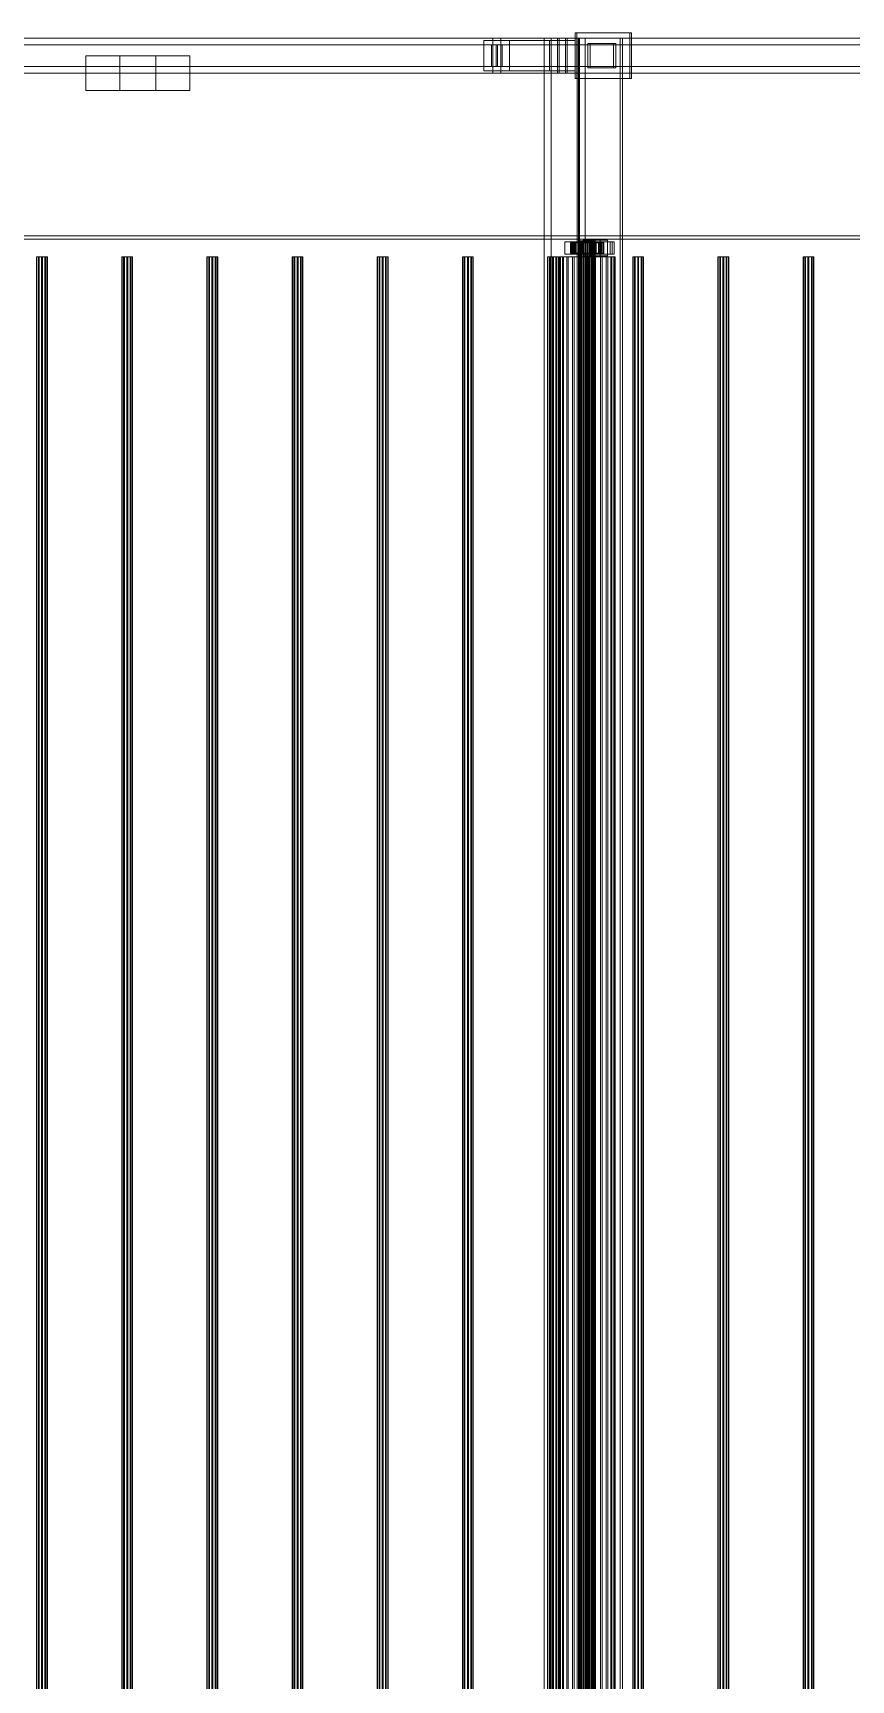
# Model space of a CAD drawing. Header units: millimetres. Extents: x -1970 to 59977, y -50268 to 6837.
# Drawn here: x 28087 to 29023, y -18378 to -16494 of the extents above; entities that cross this region are included whole.
import ezdxf

# ---------------------------------------------------------------- set-up
doc = ezdxf.new("R2010")
doc.units = ezdxf.units.MM
doc.layers.add('superior_C03', color=7, linetype='Continuous', lineweight=0)

msp = doc.modelspace()

# ---------------------------------------------------------------- linework, layer by layer
at = {"layer": 'superior_C03'}
for p, q in [((28613.383, -16500), (27444.035, -16500)), ((27453.018, -16500), (28622.366, -16500)), ((28689.188, -16500), (27498.73, -16500)), ((27506.119, -16500), (28696.577, -16500)), ((38691.362, -16500), (27582.557, -16500)), ((27583.456, -16500), (38692.26, -16500)), ((28632.491, -16502.5), (28603.257, -16502.5)), ((28603.257, -16502.5), (28603.257, -16537.5)), ((28678.266, -16502.5), (28603.257, -16502.5)), ((28613.383, -16500), (28613.383, -16540)), ((28622.366, -16500), (28613.383, -16500)), ((29782.73, -16500), (28613.383, -16500)), ((28622.366, -16540), (28622.366, -16500)), ((28622.366, -16500), (29791.713, -16500)), ((28632.491, -16537.5), (28632.491, -16502.5)), ((28632.491, -16502.5), (28707.499, -16502.5)), ((28711.249, -16500), (28672.271, -16500)), ((28672.271, -16500), (28672.271, -19500)), ((28680.131, -16500), (28672.271, -16500)), ((28678.266, -16537.5), (28678.266, -16502.5)), ((28678.266, -16502.5), (28707.499, -16502.5)), ((28680.131, -19500), (28680.131, -16500)), ((28680.131, -16500), (28719.109, -16500)), ((28687.268, -16500), (28698.497, -16500)), ((28687.268, -16540), (28687.268, -16500)), ((29856.616, -16500), (28687.268, -16500)), ((28689.188, -16500), (28689.188, -16540)), ((28696.577, -16500), (28689.188, -16500)), ((28696.577, -16540), (28696.577, -16500)), ((28698.497, -16500), (28698.497, -16540)), ((28698.497, -16500), (29867.845, -16500)), ((28707.499, -16502.5), (28707.499, -16537.5)), ((28770.122, -16494), (28707.756, -16494)), ((28707.756, -16494), (28707.756, -16546)), ((28709.553, -16494), (28707.756, -16494)), ((28709.553, -16546), (28709.553, -16494)), ((28709.553, -16494), (28771.918, -16494)), ((28759.199, -16500), (28709.696, -16500)), ((28709.696, -16500), (28709.696, -19500)), ((28712.391, -16500), (28709.696, -16500)), ((28711.249, -19500), (28711.249, -16500)), ((28711.249, -16500), (28719.109, -16500)), ((28712.391, -19500), (28712.391, -16500)), ((28712.391, -16500), (28761.894, -16500)), ((28719.109, -16500), (28719.109, -19500)), ((28751.31, -16506), (28722.076, -16506)), ((28722.076, -16506), (28722.076, -16534)), ((28724.771, -16506), (28722.076, -16506)), ((28724.771, -16534), (28724.771, -16506)), ((28724.771, -16506), (28754.005, -16506)), ((28751.31, -16534), (28751.31, -16506)), ((28751.31, -16506), (28754.005, -16506)), ((28754.005, -16506), (28754.005, -16534)), ((28759.199, -19500), (28759.199, -16500)), ((28759.199, -16500), (28761.894, -16500)), ((28761.894, -16500), (28761.894, -19500)), ((28770.122, -16546), (28770.122, -16494)), ((28770.122, -16494), (28771.918, -16494)), ((28771.918, -16494), (28771.918, -16546)), ((28611.704, -16507.5), (27496.255, -16507.5)), ((27508.594, -16507.5), (28624.044, -16507.5)), ((28186.72, -16520), (28147.742, -16520)), ((28147.742, -16520), (28147.742, -16560)), ((28227.691, -16520), (28147.742, -16520)), ((28186.72, -16560), (28186.72, -16520)), ((28186.72, -16520), (28266.67, -16520)), ((28227.691, -16560), (28227.691, -16520)), ((28227.691, -16520), (28266.67, -16520)), ((28266.67, -16520), (28266.67, -16560)), ((28611.704, -16507.5), (28611.704, -16532.5)), ((28624.044, -16507.5), (28611.704, -16507.5)), ((28618.548, -16507.5), (28617.2, -16507.5)), ((28617.2, -16507.5), (28617.2, -16532.5)), ((28617.2, -16507.5), (29861.556, -16507.5)), ((28618.548, -16532.5), (28618.548, -16507.5)), ((29862.904, -16507.5), (28618.548, -16507.5)), ((28624.044, -16532.5), (28624.044, -16507.5)), ((27444.035, -16540), (28613.383, -16540)), ((27453.018, -16540), (28622.366, -16540)), ((27496.255, -16532.5), (28611.704, -16532.5)), ((27498.73, -16540), (28689.188, -16540)), ((27506.119, -16540), (28696.577, -16540)), ((27508.594, -16532.5), (28624.044, -16532.5)), ((28603.257, -16537.5), (28632.491, -16537.5)), ((28678.266, -16537.5), (28603.257, -16537.5)), ((28611.704, -16532.5), (28624.044, -16532.5)), ((28613.383, -16540), (28622.366, -16540)), ((28613.383, -16540), (29782.73, -16540)), ((28617.2, -16532.5), (28618.548, -16532.5)), ((28617.2, -16532.5), (29861.556, -16532.5)), ((28618.548, -16532.5), (29862.904, -16532.5)), ((28622.366, -16540), (29791.713, -16540)), ((28707.499, -16537.5), (28632.491, -16537.5)), ((28707.499, -16537.5), (28678.266, -16537.5)), ((28698.497, -16540), (28687.268, -16540)), ((28687.268, -16540), (29856.616, -16540)), ((28689.188, -16540), (28696.577, -16540)), ((28698.497, -16540), (29867.845, -16540)), ((28722.076, -16534), (28751.31, -16534)), ((28722.076, -16534), (28724.771, -16534)), ((28754.005, -16534), (28724.771, -16534)), ((28754.005, -16534), (28751.31, -16534)), ((28147.742, -16560), (28186.72, -16560)), ((28147.742, -16560), (28227.691, -16560)), ((28266.67, -16560), (28186.72, -16560)), ((28266.67, -16560), (28227.691, -16560)), ((28707.756, -16546), (28770.122, -16546)), ((28707.756, -16546), (28709.553, -16546)), ((28771.918, -16546), (28709.553, -16546)), ((28771.918, -16546), (28770.122, -16546)), ((27582.557, -16726), (38691.362, -16726)), ((38691.362, -16730), (27582.557, -16730)), ((38692.26, -16730), (27583.456, -16730)), ((38720.557, -16726), (27611.752, -16726)), ((27611.752, -16730), (38720.557, -16730)), ((28712.816, -16732), (28712.428, -16732)), ((28712.428, -16732), (28712.652, -16732)), ((28712.428, -19268), (28712.428, -16732)), ((28712.652, -16732), (28713.474, -16732)), ((28712.652, -19268), (28712.652, -16732)), ((28713.791, -16732), (28712.816, -16732)), ((28712.816, -19268), (28712.816, -16732)), ((28713.474, -16732), (28714.838, -16732)), ((28713.474, -19268), (28713.474, -16732)), ((28715.287, -16732), (28713.791, -16732)), ((28713.791, -19268), (28713.791, -16732)), ((28714.838, -16732), (28716.65, -16732)), ((28714.838, -19268), (28714.838, -16732)), ((28717.2, -16732), (28715.287, -16732)), ((28715.287, -19268), (28715.287, -16732)), ((28716.65, -16732), (28718.787, -16732)), ((28716.65, -19268), (28716.65, -16732)), ((28736.332, -16731), (28716.843, -16731)), ((28716.843, -16731), (28716.843, -16749)), ((28724.928, -16731), (28716.843, -16731)), ((28719.401, -16732), (28717.2, -16732)), ((28717.2, -19268), (28717.2, -16732)), ((28718.787, -16732), (28721.105, -16732)), ((28718.787, -19268), (28718.787, -16732)), ((28721.74, -16732), (28719.401, -16732)), ((28719.401, -19268), (28719.401, -16732)), ((28721.105, -16732), (28723.443, -16732)), ((28721.105, -19268), (28721.105, -16732)), ((28724.057, -16732), (28721.74, -16732)), ((28721.74, -19268), (28721.74, -16732)), ((28723.443, -16732), (28725.644, -16732)), ((28723.443, -19268), (28723.443, -16732)), ((28726.194, -16732), (28724.057, -16732)), ((28724.057, -19268), (28724.057, -16732)), ((28724.928, -16749), (28724.928, -16731)), ((28724.928, -16731), (28744.417, -16731)), ((28725.644, -16732), (28727.558, -16732)), ((28725.644, -19268), (28725.644, -16732)), ((28728.007, -16732), (28726.194, -16732)), ((28726.194, -19268), (28726.194, -16732)), ((28727.558, -16732), (28729.053, -16732)), ((28727.558, -19268), (28727.558, -16732)), ((28729.37, -16732), (28728.007, -16732)), ((28728.007, -19268), (28728.007, -16732)), ((28729.053, -16732), (28730.028, -16732)), ((28729.053, -19268), (28729.053, -16732)), ((28730.192, -16732), (28729.37, -16732)), ((28729.37, -19268), (28729.37, -16732)), ((28730.028, -16732), (28730.416, -16732)), ((28730.028, -19268), (28730.028, -16732)), ((28730.416, -16732), (28730.192, -16732)), ((28730.192, -16732), (28730.192, -19268)), ((28730.416, -19268), (28730.416, -16732)), ((28736.332, -16749), (28736.332, -16731)), ((28736.332, -16731), (28744.417, -16731)), ((28744.417, -16731), (28744.417, -16749)), ((28093.387, -16750), (28091.367, -16750)), ((28091.367, -16750), (28091.71, -16750)), ((28091.367, -16750), (28091.367, -19250)), ((28091.71, -16750), (28094.286, -16750)), ((28091.71, -16750), (28091.71, -19250)), ((28096.999, -16750), (28093.387, -16750)), ((28093.387, -16750), (28093.387, -19250)), ((28094.286, -16750), (28098.11, -16750)), ((28094.286, -16750), (28094.286, -19250)), ((28100.823, -16750), (28096.999, -16750)), ((28096.999, -16750), (28096.999, -19250)), ((28098.11, -16750), (28101.722, -16750)), ((28098.11, -16750), (28098.11, -19250)), ((28103.399, -16750), (28100.823, -16750)), ((28100.823, -16750), (28100.823, -19250)), ((28101.722, -16750), (28103.742, -16750)), ((28101.722, -16750), (28101.722, -19250)), ((28103.742, -16750), (28103.399, -16750)), ((28103.399, -16750), (28103.399, -19250)), ((28103.742, -19250), (28103.742, -16750)), ((28190.832, -16750), (28188.812, -16750)), ((28188.812, -16750), (28189.156, -16750)), ((28188.812, -16750), (28188.812, -19250)), ((28189.156, -16750), (28191.732, -16750)), ((28189.156, -16750), (28189.156, -19250)), ((28194.444, -16750), (28190.832, -16750)), ((28190.832, -16750), (28190.832, -19250)), ((28191.732, -16750), (28195.556, -16750)), ((28191.732, -16750), (28191.732, -19250)), ((28198.269, -16750), (28194.444, -16750)), ((28194.444, -16750), (28194.444, -19250)), ((28195.556, -16750), (28199.168, -16750)), ((28195.556, -16750), (28195.556, -19250)), ((28200.844, -16750), (28198.269, -16750)), ((28198.269, -16750), (28198.269, -19250)), ((28199.168, -16750), (28201.188, -16750)), ((28199.168, -16750), (28199.168, -19250)), ((28201.188, -16750), (28200.844, -16750)), ((28200.844, -16750), (28200.844, -19250)), ((28201.188, -19250), (28201.188, -16750)), ((28288.278, -16750), (28286.258, -16750)), ((28286.258, -16750), (28286.602, -16750)), ((28286.258, -16750), (28286.258, -19250)), ((28286.602, -16750), (28289.177, -16750)), ((28286.602, -16750), (28286.602, -19250)), ((28291.89, -16750), (28288.278, -16750)), ((28288.278, -16750), (28288.278, -19250)), ((28289.177, -16750), (28293.002, -16750)), ((28289.177, -16750), (28289.177, -19250)), ((28295.714, -16750), (28291.89, -16750)), ((28291.89, -16750), (28291.89, -19250)), ((28293.002, -16750), (28296.614, -16750)), ((28293.002, -16750), (28293.002, -19250)), ((28298.29, -16750), (28295.714, -16750)), ((28295.714, -16750), (28295.714, -19250)), ((28296.614, -16750), (28298.634, -16750)), ((28296.614, -16750), (28296.614, -19250)), ((28298.634, -16750), (28298.29, -16750)), ((28298.29, -16750), (28298.29, -19250)), ((28298.634, -19250), (28298.634, -16750)), ((28385.724, -16750), (28383.704, -16750)), ((28383.704, -16750), (28384.047, -16750)), ((28383.704, -16750), (28383.704, -19250)), ((28384.047, -16750), (28386.623, -16750)), ((28384.047, -16750), (28384.047, -19250)), ((28389.336, -16750), (28385.724, -16750)), ((28385.724, -16750), (28385.724, -19250)), ((28386.623, -16750), (28390.447, -16750)), ((28386.623, -16750), (28386.623, -19250)), ((28393.16, -16750), (28389.336, -16750)), ((28389.336, -16750), (28389.336, -19250)), ((28390.447, -16750), (28394.059, -16750)), ((28390.447, -16750), (28390.447, -19250)), ((28395.736, -16750), (28393.16, -16750)), ((28393.16, -16750), (28393.16, -19250)), ((28394.059, -16750), (28396.079, -16750)), ((28394.059, -16750), (28394.059, -19250)), ((28396.079, -16750), (28395.736, -16750)), ((28395.736, -16750), (28395.736, -19250)), ((28396.079, -19250), (28396.079, -16750)), ((28483.169, -16750), (28481.149, -16750)), ((28481.149, -16750), (28481.493, -16750)), ((28481.149, -16750), (28481.149, -19250)), ((28481.493, -16750), (28484.069, -16750)), ((28481.493, -16750), (28481.493, -19250)), ((28486.781, -16750), (28483.169, -16750)), ((28483.169, -16750), (28483.169, -19250)), ((28484.069, -16750), (28487.893, -16750)), ((28484.069, -16750), (28484.069, -19250)), ((28490.606, -16750), (28486.781, -16750)), ((28486.781, -16750), (28486.781, -19250)), ((28487.893, -16750), (28491.505, -16750)), ((28487.893, -16750), (28487.893, -19250)), ((28493.181, -16750), (28490.606, -16750)), ((28490.606, -16750), (28490.606, -19250)), ((28491.505, -16750), (28493.525, -16750)), ((28491.505, -16750), (28491.505, -19250)), ((28493.525, -16750), (28493.181, -16750)), ((28493.181, -16750), (28493.181, -19250)), ((28493.525, -19250), (28493.525, -16750)), ((28580.615, -16750), (28578.595, -16750)), ((28578.595, -16750), (28578.939, -16750)), ((28578.595, -16750), (28578.595, -19250)), ((28578.939, -16750), (28581.514, -16750)), ((28578.939, -16750), (28578.939, -19250)), ((28584.227, -16750), (28580.615, -16750)), ((28580.615, -16750), (28580.615, -19250)), ((28581.514, -16750), (28585.339, -16750)), ((28581.514, -16750), (28581.514, -19250)), ((28588.051, -16750), (28584.227, -16750)), ((28584.227, -16750), (28584.227, -19250)), ((28585.339, -16750), (28588.951, -16750)), ((28585.339, -16750), (28585.339, -19250)), ((28590.627, -16750), (28588.051, -16750)), ((28588.051, -16750), (28588.051, -19250)), ((28588.951, -16750), (28590.971, -16750)), ((28588.951, -16750), (28588.951, -19250)), ((28590.971, -16750), (28590.627, -16750)), ((28590.627, -16750), (28590.627, -19250)), ((28590.971, -19250), (28590.971, -16750)), ((28678.061, -16750), (28676.041, -16750)), ((28676.041, -16750), (28676.384, -16750)), ((28676.041, -16750), (28676.041, -19250)), ((28676.384, -16750), (28678.96, -16750)), ((28676.384, -16750), (28676.384, -19250)), ((28681.673, -16750), (28678.061, -16750)), ((28678.061, -16750), (28678.061, -19250)), ((28678.96, -16750), (28682.784, -16750)), ((28678.96, -16750), (28678.96, -19250)), ((28685.497, -16750), (28681.673, -16750)), ((28681.673, -16750), (28681.673, -19250)), ((28682.784, -16750), (28686.396, -16750)), ((28682.784, -16750), (28682.784, -19250)), ((28688.073, -16750), (28685.497, -16750)), ((28685.497, -16750), (28685.497, -19250)), ((28686.396, -16750), (28688.416, -16750)), ((28686.396, -16750), (28686.396, -19250)), ((28688.416, -16750), (28688.073, -16750)), ((28688.073, -16750), (28688.073, -19250)), ((28688.416, -19250), (28688.416, -16750)), ((28690.824, -16750), (28689.442, -16750)), ((28689.442, -16750), (28690.239, -16750)), ((28689.442, -19250), (28689.442, -16750)), ((28690.239, -16750), (28693.162, -16750)), ((28690.239, -19250), (28690.239, -16750)), ((28694.291, -16750), (28690.824, -16750)), ((28690.824, -19250), (28690.824, -16750)), ((28693.162, -16750), (28698.01, -16750)), ((28693.162, -19250), (28693.162, -16750)), ((28699.607, -16750), (28694.291, -16750)), ((28694.291, -19250), (28694.291, -16750)), ((28705.538, -16733), (28695.793, -16733)), ((28695.793, -16733), (28695.793, -16747)), ((28706.573, -16733), (28695.793, -16733)), ((28695.793, -16747), (28705.538, -16747)), ((28695.793, -16747), (28706.573, -16747)), ((28698.01, -16750), (28704.454, -16750)), ((28698.01, -19250), (28698.01, -16750)), ((28706.41, -16750), (28699.607, -16750)), ((28699.607, -19250), (28699.607, -16750)), ((28703.254, -16734), (28702.434, -16734)), ((28702.434, -16734), (28712.428, -16734)), ((28702.434, -16746), (28702.434, -16734)), ((28702.434, -16734), (28702.907, -16734)), ((28712.428, -16746), (28702.434, -16746)), ((28702.434, -16746), (28703.254, -16746)), ((28702.907, -16746), (28702.434, -16746)), ((28702.907, -16734), (28712.652, -16734)), ((28702.907, -16746), (28702.907, -16734)), ((28702.907, -16734), (28704.643, -16734)), ((28712.652, -16746), (28702.907, -16746)), ((28704.643, -16746), (28702.907, -16746)), ((28749.974, -16733), (28703.2, -16733)), ((28703.2, -16733), (28703.2, -16747)), ((28705.446, -16733), (28703.2, -16733)), ((28703.2, -16747), (28749.974, -16747)), ((28703.2, -16747), (28705.446, -16747)), ((28705.313, -16734), (28703.254, -16734)), ((28703.254, -16734), (28712.816, -16734)), ((28703.254, -16746), (28703.254, -16734)), ((28712.816, -16746), (28703.254, -16746)), ((28703.254, -16746), (28705.313, -16746)), ((28704.454, -16750), (28712.054, -16750)), ((28704.454, -19250), (28704.454, -16750)), ((28704.643, -16734), (28713.474, -16734)), ((28704.643, -16746), (28704.643, -16734)), ((28704.643, -16734), (28707.521, -16734)), ((28713.474, -16746), (28704.643, -16746)), ((28707.521, -16746), (28704.643, -16746)), ((28708.469, -16734), (28705.313, -16734)), ((28705.313, -16734), (28713.791, -16734)), ((28705.313, -16746), (28705.313, -16734)), ((28713.791, -16746), (28705.313, -16746)), ((28705.313, -16746), (28708.469, -16746)), ((28705.446, -16747), (28705.446, -16733)), ((28705.446, -16733), (28752.22, -16733)), ((28752.22, -16747), (28705.446, -16747)), ((28705.538, -16747), (28705.538, -16733)), ((28705.538, -16733), (28716.317, -16733)), ((28716.317, -16747), (28705.538, -16747)), ((28714.236, -16750), (28706.41, -16750)), ((28706.41, -19250), (28706.41, -16750)), ((28706.573, -16747), (28706.573, -16733)), ((28706.573, -16733), (28716.317, -16733)), ((28716.317, -16747), (28706.573, -16747)), ((28707.521, -16734), (28714.838, -16734)), ((28707.521, -16746), (28707.521, -16734)), ((28707.521, -16734), (28711.347, -16734)), ((28714.838, -16746), (28707.521, -16746)), ((28711.347, -16746), (28707.521, -16746)), ((28712.509, -16734), (28708.469, -16734)), ((28708.469, -16734), (28715.287, -16734)), ((28708.469, -16746), (28708.469, -16734)), ((28715.287, -16746), (28708.469, -16746)), ((28708.469, -16746), (28712.509, -16746)), ((28711.347, -16734), (28716.65, -16734)), ((28711.347, -16746), (28711.347, -16734)), ((28711.347, -16734), (28715.86, -16734)), ((28716.65, -16746), (28711.347, -16746)), ((28715.86, -16746), (28711.347, -16746)), ((28712.054, -16750), (28720.293, -16750)), ((28712.054, -19250), (28712.054, -16750)), ((28712.428, -16734), (28712.816, -16734)), ((28712.428, -16734), (28712.428, -16746)), ((28712.652, -16734), (28712.428, -16734)), ((28712.816, -16746), (28712.428, -16746)), ((28712.428, -16746), (28712.652, -16746)), ((28717.155, -16734), (28712.509, -16734)), ((28712.509, -16734), (28717.2, -16734)), ((28712.509, -16746), (28712.509, -16734)), ((28717.2, -16746), (28712.509, -16746)), ((28712.509, -16746), (28717.155, -16746)), ((28712.652, -16734), (28712.652, -16746)), ((28713.474, -16734), (28712.652, -16734)), ((28712.652, -16746), (28713.474, -16746)), ((28712.816, -16734), (28713.791, -16734)), ((28712.816, -16734), (28712.816, -16746)), ((28713.791, -16746), (28712.816, -16746)), ((28713.474, -16734), (28713.474, -16746)), ((28714.838, -16734), (28713.474, -16734)), ((28713.474, -16746), (28714.838, -16746)), ((28713.791, -16734), (28715.287, -16734)), ((28713.791, -16734), (28713.791, -16746)), ((28715.287, -16746), (28713.791, -16746)), ((28722.551, -16750), (28714.236, -16750)), ((28714.236, -19250), (28714.236, -16750)), ((28714.838, -16734), (28714.838, -16746)), ((28716.65, -16734), (28714.838, -16734)), ((28714.838, -16746), (28716.65, -16746)), ((28715.287, -16734), (28717.2, -16734)), ((28715.287, -16734), (28715.287, -16746)), ((28717.2, -16746), (28715.287, -16746)), ((28715.86, -16734), (28718.787, -16734)), ((28715.86, -16746), (28715.86, -16734)), ((28715.86, -16734), (28720.752, -16734)), ((28718.787, -16746), (28715.86, -16746)), ((28720.752, -16746), (28715.86, -16746)), ((28716.317, -16733), (28716.317, -16747)), ((28716.65, -16734), (28716.65, -16746)), ((28718.787, -16734), (28716.65, -16734)), ((28716.65, -16746), (28718.787, -16746)), ((28716.843, -16749), (28736.332, -16749)), ((28724.928, -16749), (28716.843, -16749)), ((28722.092, -16734), (28717.155, -16734)), ((28717.155, -16734), (28719.401, -16734)), ((28717.155, -16746), (28717.155, -16734)), ((28719.401, -16746), (28717.155, -16746)), ((28717.155, -16746), (28722.092, -16746)), ((28717.2, -16734), (28719.401, -16734)), ((28717.2, -16734), (28717.2, -16746)), ((28719.401, -16746), (28717.2, -16746)), ((28718.787, -16734), (28718.787, -16746)), ((28721.105, -16734), (28718.787, -16734)), ((28718.787, -16746), (28721.105, -16746)), ((28719.401, -16734), (28721.74, -16734)), ((28719.401, -16734), (28719.401, -16746)), ((28721.74, -16746), (28719.401, -16746)), ((28720.293, -16750), (28728.609, -16750)), ((28720.293, -19250), (28720.293, -16750)), ((28720.752, -16734), (28721.105, -16734)), ((28720.752, -16746), (28720.752, -16734)), ((28720.752, -16734), (28725.689, -16734)), ((28721.105, -16746), (28720.752, -16746)), ((28725.689, -16746), (28720.752, -16746)), ((28721.105, -16734), (28721.105, -16746)), ((28723.443, -16734), (28721.105, -16734)), ((28721.105, -16746), (28723.443, -16746)), ((28722.092, -16734), (28721.74, -16734)), ((28721.74, -16734), (28724.057, -16734)), ((28721.74, -16734), (28721.74, -16746)), ((28724.057, -16746), (28721.74, -16746)), ((28721.74, -16746), (28722.092, -16746)), ((28726.984, -16734), (28722.092, -16734)), ((28722.092, -16746), (28722.092, -16734)), ((28722.092, -16746), (28726.984, -16746)), ((28730.79, -16750), (28722.551, -16750)), ((28722.551, -19250), (28722.551, -16750)), ((28725.689, -16734), (28723.443, -16734)), ((28723.443, -16734), (28723.443, -16746)), ((28725.644, -16734), (28723.443, -16734)), ((28723.443, -16746), (28725.689, -16746)), ((28723.443, -16746), (28725.644, -16746)), ((28726.984, -16734), (28724.057, -16734)), ((28724.057, -16734), (28726.194, -16734)), ((28724.057, -16734), (28724.057, -16746)), ((28726.194, -16746), (28724.057, -16746)), ((28724.057, -16746), (28726.984, -16746)), ((28744.417, -16749), (28724.928, -16749)), ((28730.336, -16734), (28725.644, -16734)), ((28725.644, -16734), (28725.644, -16746)), ((28727.558, -16734), (28725.644, -16734)), ((28725.644, -16746), (28730.336, -16746)), ((28725.644, -16746), (28727.558, -16746)), ((28725.689, -16746), (28725.689, -16734)), ((28725.689, -16734), (28730.336, -16734)), ((28730.336, -16746), (28725.689, -16746)), ((28731.497, -16734), (28726.194, -16734)), ((28726.194, -16734), (28728.007, -16734)), ((28726.194, -16734), (28726.194, -16746)), ((28728.007, -16746), (28726.194, -16746)), ((28726.194, -16746), (28731.497, -16746)), ((28736.72, -16733), (28726.976, -16733)), ((28726.976, -16733), (28726.976, -16747)), ((28737.755, -16733), (28726.976, -16733)), ((28726.976, -16747), (28736.72, -16747)), ((28726.976, -16747), (28737.755, -16747)), ((28731.497, -16734), (28726.984, -16734)), ((28726.984, -16746), (28726.984, -16734)), ((28726.984, -16746), (28731.497, -16746)), ((28734.375, -16734), (28727.558, -16734)), ((28727.558, -16734), (28727.558, -16746)), ((28729.053, -16734), (28727.558, -16734)), ((28727.558, -16746), (28734.375, -16746)), ((28727.558, -16746), (28729.053, -16746)), ((28735.323, -16734), (28728.007, -16734)), ((28728.007, -16734), (28729.37, -16734)), ((28728.007, -16734), (28728.007, -16746)), ((28729.37, -16746), (28728.007, -16746)), ((28728.007, -16746), (28735.323, -16746)), ((28728.609, -16750), (28736.434, -16750)), ((28728.609, -19250), (28728.609, -16750)), ((28737.531, -16734), (28729.053, -16734)), ((28729.053, -16734), (28729.053, -16746)), ((28730.028, -16734), (28729.053, -16734)), ((28729.053, -16746), (28737.531, -16746)), ((28729.053, -16746), (28730.028, -16746)), ((28738.202, -16734), (28729.37, -16734)), ((28729.37, -16734), (28730.192, -16734)), ((28729.37, -16734), (28729.37, -16746)), ((28730.192, -16746), (28729.37, -16746)), ((28729.37, -16746), (28738.202, -16746)), ((28739.59, -16734), (28730.028, -16734)), ((28730.028, -16734), (28730.028, -16746)), ((28730.416, -16734), (28730.028, -16734)), ((28730.028, -16746), (28739.59, -16746)), ((28730.028, -16746), (28730.416, -16746)), ((28730.192, -16734), (28739.937, -16734)), ((28730.192, -16746), (28730.192, -16734)), ((28730.192, -16734), (28730.416, -16734)), ((28739.937, -16746), (28730.192, -16746)), ((28730.416, -16746), (28730.192, -16746)), ((28730.336, -16746), (28730.336, -16734)), ((28730.336, -16734), (28734.375, -16734)), ((28734.375, -16746), (28730.336, -16746)), ((28740.41, -16734), (28730.416, -16734)), ((28730.416, -16734), (28730.416, -16746)), ((28730.416, -16746), (28740.41, -16746)), ((28738.39, -16750), (28730.79, -16750)), ((28730.79, -19250), (28730.79, -16750)), ((28735.323, -16734), (28731.497, -16734)), ((28731.497, -16746), (28731.497, -16734)), ((28731.497, -16746), (28735.323, -16746)), ((28734.375, -16746), (28734.375, -16734)), ((28734.375, -16734), (28737.531, -16734)), ((28737.531, -16746), (28734.375, -16746)), ((28738.202, -16734), (28735.323, -16734)), ((28735.323, -16746), (28735.323, -16734)), ((28735.323, -16746), (28738.202, -16746)), ((28744.417, -16749), (28736.332, -16749)), ((28736.434, -16750), (28743.237, -16750)), ((28736.434, -19250), (28736.434, -16750)), ((28736.72, -16747), (28736.72, -16733)), ((28736.72, -16733), (28747.5, -16733)), ((28747.5, -16747), (28736.72, -16747)), ((28737.531, -16746), (28737.531, -16734)), ((28737.531, -16734), (28739.59, -16734)), ((28739.59, -16746), (28737.531, -16746)), ((28737.755, -16747), (28737.755, -16733)), ((28737.755, -16733), (28747.5, -16733)), ((28747.5, -16747), (28737.755, -16747)), ((28739.937, -16734), (28738.202, -16734)), ((28738.202, -16746), (28738.202, -16734)), ((28738.202, -16746), (28739.937, -16746)), ((28744.834, -16750), (28738.39, -16750)), ((28738.39, -19250), (28738.39, -16750)), ((28739.59, -16746), (28739.59, -16734)), ((28739.59, -16734), (28740.41, -16734)), ((28740.41, -16746), (28739.59, -16746)), ((28739.937, -16734), (28739.937, -16746)), ((28740.41, -16734), (28739.937, -16734)), ((28739.937, -16746), (28740.41, -16746)), ((28740.41, -16746), (28740.41, -16734)), ((28743.237, -16750), (28748.553, -16750)), ((28743.237, -19250), (28743.237, -16750)), ((28749.682, -16750), (28744.834, -16750)), ((28744.834, -19250), (28744.834, -16750)), ((28747.5, -16733), (28747.5, -16747)), ((28748.553, -16750), (28752.02, -16750)), ((28748.553, -19250), (28748.553, -16750)), ((28752.605, -16750), (28749.682, -16750)), ((28749.682, -19250), (28749.682, -16750)), ((28749.974, -16747), (28749.974, -16733)), ((28749.974, -16733), (28752.22, -16733)), ((28752.22, -16747), (28749.974, -16747)), ((28752.02, -16750), (28753.402, -16750)), ((28752.02, -19250), (28752.02, -16750)), ((28752.22, -16733), (28752.22, -16747)), ((28753.402, -16750), (28752.605, -16750)), ((28752.605, -16750), (28752.605, -19250)), ((28753.402, -19250), (28753.402, -16750)), ((28775.506, -16750), (28773.486, -16750)), ((28773.486, -16750), (28773.83, -16750)), ((28773.486, -16750), (28773.486, -19250)), ((28773.83, -16750), (28776.406, -16750)), ((28773.83, -16750), (28773.83, -19250)), ((28779.118, -16750), (28775.506, -16750)), ((28775.506, -16750), (28775.506, -19250)), ((28776.406, -16750), (28780.23, -16750)), ((28776.406, -16750), (28776.406, -19250)), ((28782.942, -16750), (28779.118, -16750)), ((28779.118, -16750), (28779.118, -19250)), ((28780.23, -16750), (28783.842, -16750)), ((28780.23, -16750), (28780.23, -19250)), ((28785.518, -16750), (28782.942, -16750)), ((28782.942, -16750), (28782.942, -19250)), ((28783.842, -16750), (28785.862, -16750)), ((28783.842, -16750), (28783.842, -19250)), ((28785.862, -16750), (28785.518, -16750)), ((28785.518, -16750), (28785.518, -19250)), ((28785.862, -19250), (28785.862, -16750)), ((28872.952, -16750), (28870.932, -16750)), ((28870.932, -16750), (28871.275, -16750)), ((28870.932, -16750), (28870.932, -19250)), ((28871.275, -16750), (28873.851, -16750)), ((28871.275, -16750), (28871.275, -19250)), ((28876.564, -16750), (28872.952, -16750)), ((28872.952, -16750), (28872.952, -19250)), ((28873.851, -16750), (28877.676, -16750)), ((28873.851, -16750), (28873.851, -19250)), ((28880.388, -16750), (28876.564, -16750)), ((28876.564, -16750), (28876.564, -19250)), ((28877.676, -16750), (28881.288, -16750)), ((28877.676, -16750), (28877.676, -19250)), ((28882.964, -16750), (28880.388, -16750)), ((28880.388, -16750), (28880.388, -19250)), ((28881.288, -16750), (28883.308, -16750)), ((28881.288, -16750), (28881.288, -19250)), ((28883.308, -16750), (28882.964, -16750)), ((28882.964, -16750), (28882.964, -19250)), ((28883.308, -19250), (28883.308, -16750)), ((28970.398, -16750), (28968.378, -16750)), ((28968.378, -16750), (28968.721, -16750)), ((28968.378, -16750), (28968.378, -19250)), ((28968.721, -16750), (28971.297, -16750)), ((28968.721, -16750), (28968.721, -19250)), ((28974.009, -16750), (28970.398, -16750)), ((28970.398, -16750), (28970.398, -19250)), ((28971.297, -16750), (28975.121, -16750)), ((28971.297, -16750), (28971.297, -19250)), ((28977.834, -16750), (28974.009, -16750)), ((28974.009, -16750), (28974.009, -19250)), ((28975.121, -16750), (28978.733, -16750)), ((28975.121, -16750), (28975.121, -19250)), ((28980.41, -16750), (28977.834, -16750)), ((28977.834, -16750), (28977.834, -19250)), ((28978.733, -16750), (28980.753, -16750)), ((28978.733, -16750), (28978.733, -19250)), ((28980.753, -16750), (28980.41, -16750)), ((28980.41, -16750), (28980.41, -19250)), ((28980.753, -19250), (28980.753, -16750))]:
    msp.add_line(p, q, dxfattribs=at)

doc.saveas('drawing.dxf')
